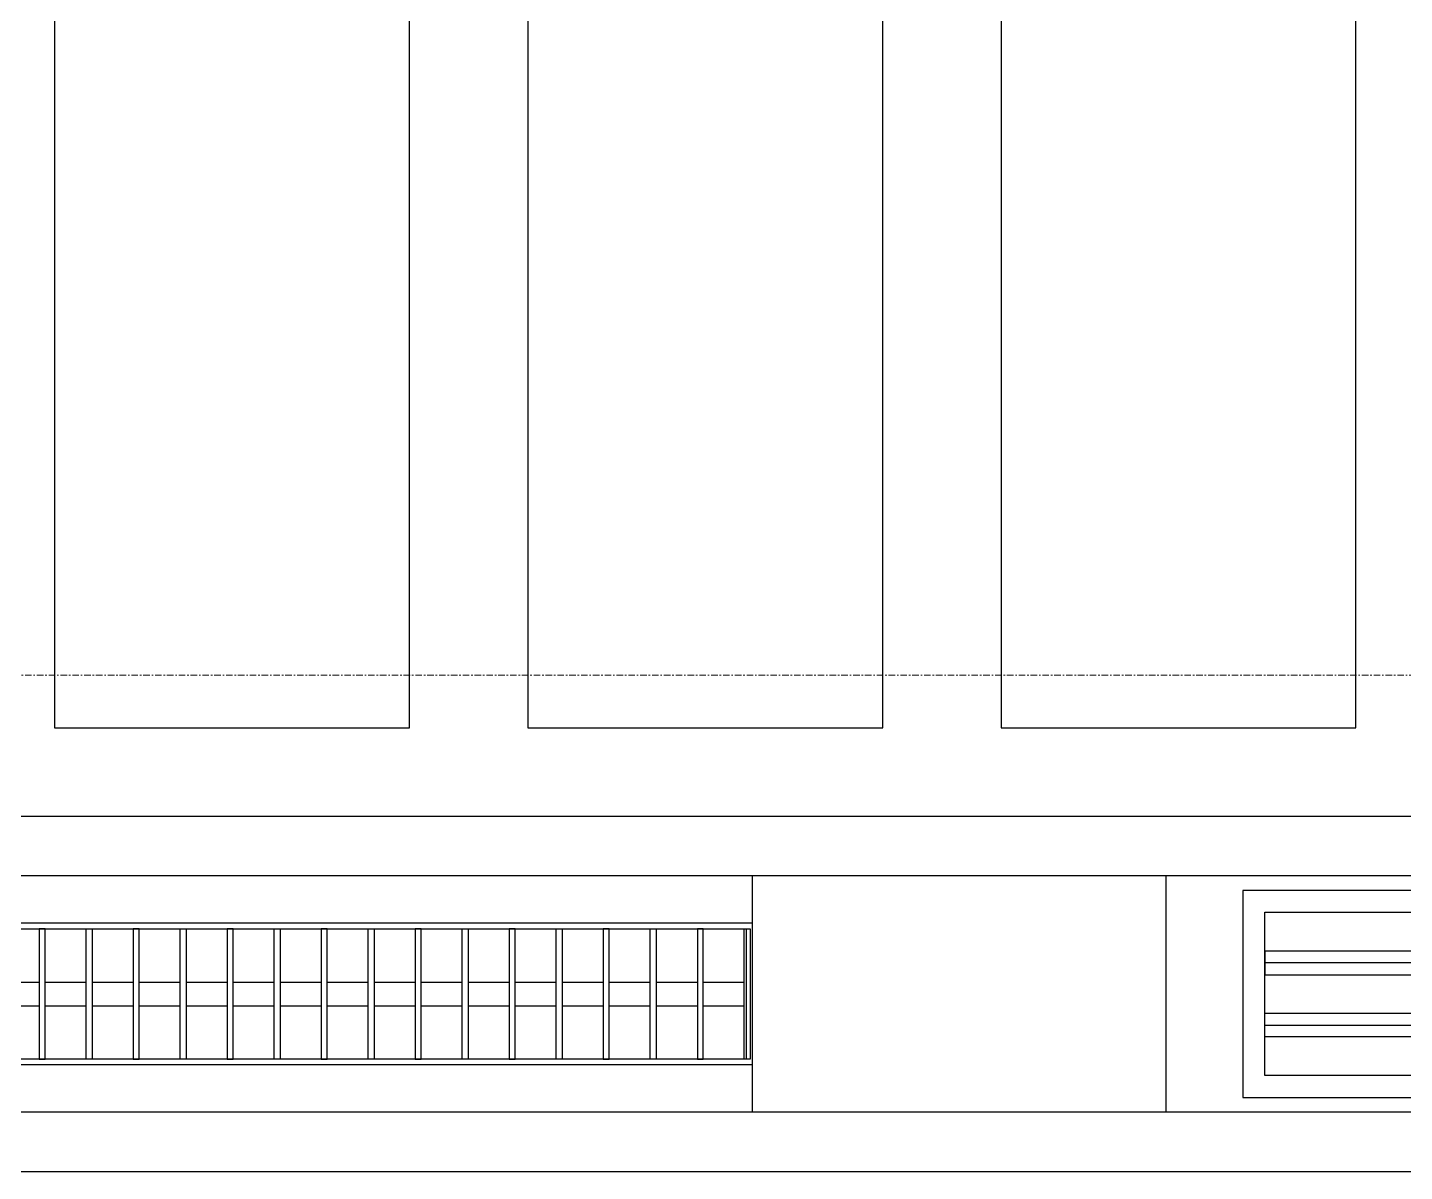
# Model space of a CAD drawing. Header units: millimetres. Extents: x -920231 to -841213, y -17301 to 22361.
# Drawn here: x -877237 to -876073, y -4740 to -3774 of the extents above; entities that cross this region are included whole.
import ezdxf
from ezdxf.enums import TextEntityAlignment as Align
from ezdxf.xclip import XClip

# ---------------------------------------------------------------- set-up
doc = ezdxf.new("R2010")
doc.units = ezdxf.units.MM
doc.header["$XCLIPFRAME"] = 0
doc.linetypes.add('DPA_Grid _ Level 100', pattern=[10, 5.5, -1.6, 1.3, -1.6])
for name, color, linetype in [('000 - WIPEOUT', 250, 'Continuous'), ('001 - ASCESSORIES', 251, 'Continuous'), ('A04_TUBE SERIES', 2, 'Continuous'), ('A11_ALU.SOLID SHEET', 2, 'Continuous')]:
    doc.layers.add(name, color=color, linetype=linetype)
doc.layers.add('008 - LIGHTING', color=1, linetype='Continuous', lineweight=9)
doc.layers.add('S-GRID', color=251, linetype='Continuous', lineweight=9)

# ---------------------------------------------------------------- blocks, each defined once
blk = doc.blocks.new('*U2141')
at = {"layer": 'S-GRID', "linetype": 'DPA_Grid _ Level 100'}
blk.add_line((24628.5, -7900), (-48793, -7900), dxfattribs=at)
blk = doc.blocks.new('*U1361')
blk.add_wipeout([(-25, 0), (25, 0), (25, 8409.7), (-25, 8459.7)]).dxf.layer = '000 - WIPEOUT'
at = {"layer": 'A04_TUBE SERIES', "color": 0}
blk.add_lwpolyline([(-25, 0), (25, 0), (25, 8409.7), (-25, 8459.7)], close=True, dxfattribs=at)
at = {"layer": 'Defpoints', "color": 250, "flags": 1}
blk.add_attdef('EXTR.OVL-LENGTH_', (-33.1, -9), '', height=5, dxfattribs=at)
blk = doc.blocks.new('*U1360')
blk.add_wipeout([(-25, 0), (25, 0), (25, 8659.7), (-25, 8709.7)]).dxf.layer = '000 - WIPEOUT'
at = {"layer": 'A04_TUBE SERIES', "color": 0}
blk.add_lwpolyline([(-25, 0), (25, 0), (25, 8659.7), (-25, 8709.7)], close=True, dxfattribs=at)
at = {"layer": 'Defpoints', "color": 250, "flags": 1}
blk.add_attdef('EXTR.OVL-LENGTH_', (-33.1, -9), '', height=5, dxfattribs=at)
blk = doc.blocks.new('*U1348')
at = {"layer": '001 - ASCESSORIES', "color": 0, "linetype": 'ByBlock'}
blk.add_lwpolyline([(800, 87.5), (-800, 87.5), (-800, -87.5), (800, -87.5)], close=True, dxfattribs=at)
at = {"layer": '001 - ASCESSORIES', "linetype": 'ByBlock'}
for points in [[(-781.5, 69), (781.5, 69), (781.5, -69), (-781.5, -69)], [(781.5, 36.3), (-781.5, 36.3), (-781.5, 16.3), (781.5, 16.3)], [(-781.5, -16.3), (781.5, -16.3), (781.5, -36.3), (-781.5, -36.3)]]:
    blk.add_lwpolyline(points, close=True, dxfattribs=at)
for points in [[(781.5, 26.3), (-781.5, 26.3)], [(-781.5, -26.3), (781.5, -26.3)]]:
    blk.add_lwpolyline(points, dxfattribs=at)
blk = doc.blocks.new('*U1351')
at = {"color": 1}
blk.add_wipeout([(600, -60), (-600, -60), (-600, 60), (600, 60)], dxfattribs=at).dxf.layer = '000 - WIPEOUT'
at = {"layer": '001 - ASCESSORIES', "color": 0}
blk.add_lwpolyline([(600, -60), (-600, -60), (-600, 60), (600, 60)], close=True, dxfattribs=at)
at = {"layer": '001 - ASCESSORIES'}
for points in [[(595, -55), (-595, -55), (-595, 55), (595, 55)], [(-2.5, -55), (2.5, -55), (2.5, 55), (-2.5, 55)], [(42.2, -55), (37.2, -55), (37.2, 55), (42.2, 55)], [(77, -55), (82, -55), (82, 55), (77, 55)], [(121.7, -55), (116.7, -55), (116.7, 55), (121.7, 55)], [(156.4, -55), (161.4, -55), (161.4, 55), (156.4, 55)], [(201.2, -55), (196.2, -55), (196.2, 55), (201.2, 55)], [(235.9, -55), (240.9, -55), (240.9, 55), (235.9, 55)], [(280.6, -55), (275.6, -55), (275.6, 55), (280.6, 55)], [(315.4, -55), (320.4, -55), (320.4, 55), (315.4, 55)], [(360.1, -55), (355.1, -55), (355.1, 55), (360.1, 55)], [(394.8, -55), (399.8, -55), (399.8, 55), (394.8, 55)], [(439.6, -55), (434.6, -55), (434.6, 55), (439.6, 55)], [(474.3, -55), (479.3, -55), (479.3, 55), (474.3, 55)], [(519, -55), (514, -55), (514, 55), (519, 55)], [(553.8, -55), (558.8, -55), (558.8, 55), (553.8, 55)], [(598.5, -55), (593.5, -55), (593.5, 55), (598.5, 55)]]:
    blk.add_lwpolyline(points, close=True, dxfattribs=at)
for points in [[(-37.2, 10), (-2.5, 10)], [(2.5, 10), (37.2, 10)], [(42.2, 10), (77, 10)], [(82, 10), (116.7, 10)], [(121.7, 10), (156.4, 10)], [(161.4, 10), (196.2, 10)], [(201.2, 10), (235.9, 10)], [(240.9, 10), (275.6, 10)], [(280.6, 10), (315.4, 10)], [(320.4, 10), (355.1, 10)], [(360.1, 10), (394.8, 10)], [(399.8, 10), (434.6, 10)], [(439.6, 10), (474.3, 10)], [(479.3, 10), (514, 10)], [(519, 10), (553.8, 10)], [(558.8, 10), (593.5, 10)], [(-37.2, -10), (-2.5, -10)], [(2.5, -10), (37.2, -10)], [(42.2, -10), (77, -10)], [(82, -10), (116.7, -10)], [(121.7, -10), (156.4, -10)], [(161.4, -10), (196.2, -10)], [(201.2, -10), (235.9, -10)], [(240.9, -10), (275.6, -10)], [(280.6, -10), (315.4, -10)], [(320.4, -10), (355.1, -10)], [(360.1, -10), (394.8, -10)], [(399.8, -10), (434.6, -10)], [(439.6, -10), (474.3, -10)], [(479.3, -10), (514, -10)], [(519, -10), (553.8, -10)], [(558.8, -10), (593.5, -10)]]:
    blk.add_lwpolyline(points, dxfattribs=at)
blk = doc.blocks.new('*U1408')
blk.add_point((0, 0))
at = {"layer": 'Defpoints', "color": 250}
blk.add_text('AL.SHEET-HAT-TYPE-C', height=7, rotation=270, dxfattribs=at).set_placement((15, 0), align=Align.BOTTOM_CENTER)
blk.add_wipeout([(0, -100), (350, -100), (350, 100), (0, 100)]).dxf.layer = '000 - WIPEOUT'
at = {"layer": 'A11_ALU.SOLID SHEET', "color": 0}
blk.add_lwpolyline([(0, -100), (350, -100), (350, 100), (0, 100)], close=True, dxfattribs=at)
blk = doc.blocks.new('*U1512')
at = {"layer": 'A11_ALU.SOLID SHEET', "linetype": 'ByBlock'}
for points in [[(-131432, -6194.5), (-131554.7, -6194.5), (-131732, -6371.8), (-131732, -7944.5), (-131432, -7944.5)], [(-131832, -6471.8), (-132132, -6771.8), (-132132, -7944.5), (-131832, -7944.5)], [(-132232, -6871.8), (-132532, -7171.8), (-132532, -7944.5), (-132232, -7944.5)]]:
    blk.add_lwpolyline(points, close=True, dxfattribs=at)
at = {"layer": '008 - LIGHTING'}
blk.add_blockref('*U1348', (-130727.5, -8169.5), dxfattribs=at)
at = {"layer": 'A11_ALU.SOLID SHEET', "color": 1}
blk.add_blockref('*U1408', (-131942.5, -8169.5), dxfattribs=at)
at = {"layer": '008 - LIGHTING'}
blk.add_blockref('*U1351', (-132542.5, -8169.5), dxfattribs=at)
at = {"layer": 'A04_TUBE SERIES', "linetype": 'ByBlock', "rotation": 89.99999999999999}
for name, p in [('*U1361', (-124970, -8044.5)), ('*U1360', (-124970, -8294.5))]:
    blk.add_blockref(name, p, dxfattribs=at)

msp = doc.modelspace()

# ---------------------------------------------------------------- block references
ref = msp.add_blockref('*U1512', (-744682.4, 3579))
XClip(ref).set_block_clipping_path([(-170955.001718735, -20880.0077451951), (-101425.4223389953, 14393.0014498747)])

# ---------------------------------------------------------------- next in the draw order: block references
msp.add_blockref('*U2141', (-870082.4, 3579))

doc.saveas('drawing.dxf')
